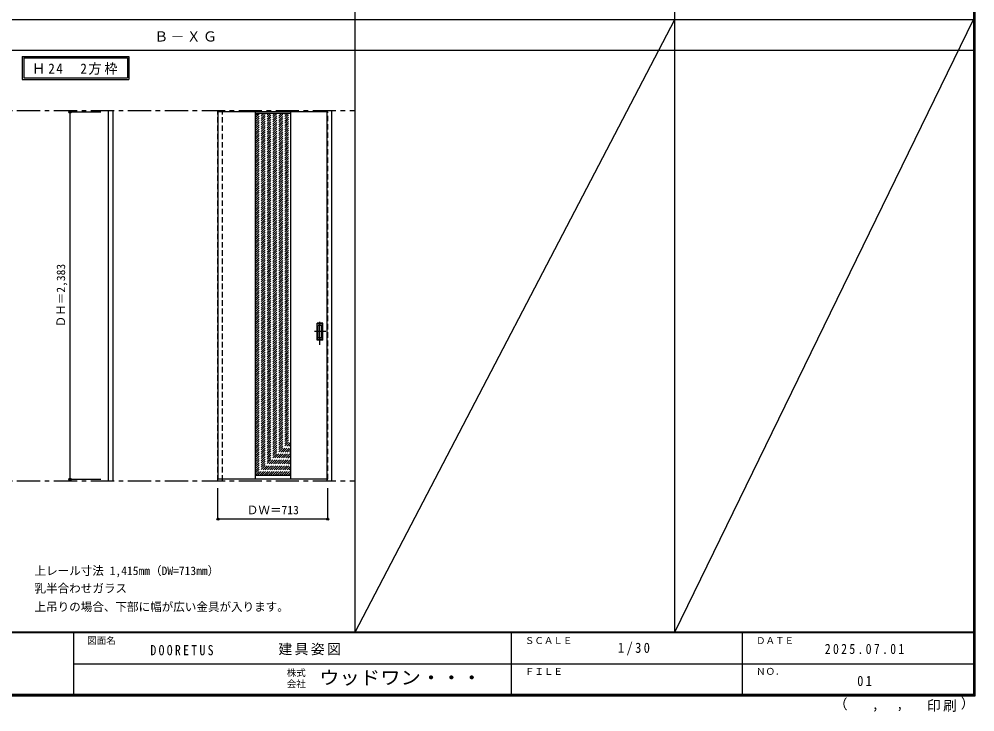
# Model space of a CAD drawing. Units: millimetres, scale not verified. Extents: x -6000 to 5700, y -4307 to 4260.
# Drawn here: x -502 to 5700, y -4307 to 186 of the extents above; entities that cross this region are included whole.
import ezdxf
from ezdxf.enums import TextEntityAlignment as Align

# ---------------------------------------------------------------- set-up
doc = ezdxf.new("R2010")
doc.units = ezdxf.units.MM
doc.header["$LTSCALE"] = 30
doc.header["$PDMODE"] = 32
doc.header["$PDSIZE"] = 15
doc.linetypes.add('CHAIN1', pattern=[8, 5, -1, 1, -1])
doc.linetypes.add('DASHED1', pattern=[1.8, 1.2, -0.6])
for name, color, linetype in [('0-1_通り芯', 7, 'CHAIN1'), ('0-2_扉', 3, 'Continuous'), ('0-3_仕上げ', 7, 'Continuous'), ('0-4_枠', 3, 'Continuous'), ('0-6_引手', 7, 'Continuous'), ('0-A_文字', 7, 'Continuous'), ('0-B_寸法', 7, 'Continuous'), ('0-C_ハッチ', 4, 'DASHED1'), ('F-1_枠', 6, 'Continuous'), ('F-A_文字', 7, 'Continuous')]:
    doc.layers.add(name, color=color, linetype=linetype)
doc.styles.add('ＭＳ ゴシック', font='')
doc.styles.get('ＭＳ ゴシック').set_extended_font_data('MS Gothic')

msp = doc.modelspace()

# ---------------------------------------------------------------- linework, layer by layer
at = {"layer": '0-1_通り芯'}
for p, q in [((-2916, -407.5), (1678, -407.5)), ((-2916, -2807.5), (1678, -2807.5))]:
    msp.add_line(p, q, dxfattribs=at)
at = {"layer": '0-2_扉'}
for p, q in [((1498, -415.5), (788, -415.5)), ((788, -415.5), (788, -2798.5)), ((1498, -2798.5), (788, -2798.5))]:
    msp.add_line(p, q, dxfattribs=at)
at = {"layer": '0-2_扉', "color": 4, "linetype": 'DASHED1'}
for p, q in [((788, -415.5), (788, -419.5)), ((1498, -415.5), (1501, -415.5))]:
    msp.add_line(p, q, dxfattribs=at)
msp.add_lwpolyline([(1498, -2798.5), (1501, -2798.5), (1501, -415.5)], dxfattribs=at)
at = {"layer": '0-3_仕上げ', "color": 3}
for p, q in [((1030.5, -415.5), (1030.5, -2798.5)), ((1258.5, -415.5), (1258.5, -2798.5))]:
    msp.add_line(p, q, dxfattribs=at)
at = {"layer": '0-3_仕上げ'}
for p, q in [((1030.5, -423.5), (1258.5, -423.5)), ((1258.5, -2774.39), (1030.5, -2774.39))]:
    msp.add_line(p, q, dxfattribs=at)
at = {"layer": '0-4_枠'}
for p, q in [((78, -2807.5), (78, -407.5)), ((108, -2807.5), (108, -407.5)), ((1498, -2807.5), (1498, -407.5)), ((1528, -2807.5), (1528, -407.5)), ((78, -2807.5), (108, -2807.5)), ((1498, -2807.5), (1528, -2807.5))]:
    msp.add_line(p, q, dxfattribs=at)
at = {"layer": '0-4_枠', "color": 4, "linetype": 'DASHED1'}
for p, q in [((788, -2807.5), (788, -407.5)), ((818, -2807.5), (818, -407.5)), ((788, -2807.5), (818, -2807.5))]:
    msp.add_line(p, q, dxfattribs=at)
at = {"layer": '0-6_引手'}
for p, q in [((1469, -1786), (1431, -1786)), ((1431, -1896), (1431, -1786)), ((1469, -1896), (1469, -1786)), ((1462.5, -1802), (1437.5, -1802)), ((1437.5, -1880), (1437.5, -1802)), ((1462.5, -1880), (1462.5, -1802)), ((1469, -1896), (1431, -1896)), ((1462.5, -1880), (1437.5, -1880))]:
    msp.add_line(p, q, dxfattribs=at)
at = {"layer": '0-6_引手', "linetype": 'DASHED1'}
for p, q in [((1434, -1892), (1434, -1790)), ((1466, -1892), (1434, -1892))]:
    msp.add_line(p, q, dxfattribs=at)
at = {"layer": '0-6_引手', "linetype": 'CHAIN1'}
for p, q in [((1450, -1926.23), (1450, -1755.38)), ((1488.07, -1841), (1415.56, -1841))]:
    msp.add_line(p, q, dxfattribs=at)
at = {"layer": '0-6_引手', "linetype": 'DASHED1'}
msp.add_lwpolyline([(1466, -1892), (1466, -1790), (1434, -1790)], dxfattribs=at)
at = {"layer": '0-A_文字'}
for p, q in [((-482, -55.5), (-482, -205.5)), ((-472, -65.5), (-472, -195.5)), ((-472, -65.5), (200.62, -65.5)), ((200.62, -65.5), (200.62, -195.5)), ((-482, -205.5), (210.62, -205.5)), ((-472, -195.5), (200.62, -195.5))]:
    msp.add_line(p, q, dxfattribs=at)
msp.add_lwpolyline([(-482, -55.5), (210.62, -55.5), (210.62, -205.5)], dxfattribs=at)
at = {"layer": '0-B_寸法', "color": 4}
for p, q in [((-172, -415.5), (28, -415.5)), ((-172, -415.5), (-172, -2798.5)), ((-172, -2798.5), (28, -2798.5)), ((1501, -3057), (1501, -2857))]:
    msp.add_line(p, q, dxfattribs=at)
msp.add_lwpolyline([(1501, -3057), (788, -3057), (788, -2857)], dxfattribs=at)
at = {"layer": '0-B_寸法'}
for p in [(-172, -415.5), (-172, -2798.5), (788, -3057), (1501, -3057)]:
    msp.add_point(p, dxfattribs=at)
at = {"layer": '0-C_ハッチ'}
for p, q in [((1030.5, -467.82), (1074.93, -423.39)), ((1030.5, -552.68), (1159.79, -423.39)), ((1030.5, -637.53), (1244.64, -423.39)), ((1030.5, -623.39), (1230.5, -423.39)), ((1030.5, -609.24), (1216.35, -423.39)), ((1030.5, -595.1), (1202.21, -423.39)), ((1030.5, -580.96), (1188.07, -423.39)), ((1030.5, -566.82), (1173.93, -423.39)), ((1030.5, -538.53), (1145.64, -423.39)), ((1030.5, -524.39), (1131.5, -423.39)), ((1030.5, -510.25), (1117.36, -423.39)), ((1030.5, -496.11), (1103.22, -423.39)), ((1030.5, -481.97), (1089.07, -423.39)), ((1030.5, -453.68), (1060.79, -423.39)), ((1030.5, -439.54), (1046.65, -423.39)), ((1030.5, -651.67), (1258.5, -423.67)), ((1030.5, -665.81), (1258.5, -437.81)), ((1030.5, -679.96), (1258.5, -451.96)), ((1030.5, -694.1), (1258.5, -466.1)), ((1030.5, -708.24), (1258.5, -480.24)), ((1030.5, -722.38), (1258.5, -494.38)), ((1030.5, -736.52), (1258.5, -508.52)), ((1030.5, -750.67), (1258.5, -522.67)), ((1030.5, -764.81), (1258.5, -536.81)), ((1030.5, -778.95), (1258.5, -550.95)), ((1030.5, -793.09), (1258.5, -565.09)), ((1030.5, -807.23), (1258.5, -579.23)), ((1030.5, -821.38), (1258.5, -593.38)), ((1030.5, -835.52), (1258.5, -607.52)), ((1030.5, -849.66), (1258.5, -621.66)), ((1030.5, -863.8), (1258.5, -635.8)), ((1030.5, -877.95), (1258.5, -649.95)), ((1030.5, -892.09), (1258.5, -664.09)), ((1030.5, -906.23), (1258.5, -678.23)), ((1030.5, -920.37), (1258.5, -692.37)), ((1030.5, -934.51), (1258.5, -706.51)), ((1030.5, -948.66), (1258.5, -720.66)), ((1030.5, -962.8), (1258.5, -734.8)), ((1030.5, -976.94), (1258.5, -748.94)), ((1030.5, -991.08), (1258.5, -763.08)), ((1030.5, -1005.22), (1258.5, -777.22)), ((1030.5, -1019.37), (1258.5, -791.37)), ((1030.5, -1033.51), (1258.5, -805.51)), ((1030.5, -1047.65), (1258.5, -819.65)), ((1030.5, -1061.79), (1258.5, -833.79)), ((1030.5, -1075.94), (1258.5, -847.94)), ((1030.5, -1090.08), (1258.5, -862.08)), ((1030.5, -1104.22), (1258.5, -876.22)), ((1030.5, -1118.36), (1258.5, -890.36)), ((1030.5, -1132.5), (1258.5, -904.5)), ((1030.5, -1146.65), (1258.5, -918.65)), ((1030.5, -1160.79), (1258.5, -932.79)), ((1030.5, -1174.93), (1258.5, -946.93)), ((1030.5, -1189.07), (1258.5, -961.07)), ((1030.5, -1203.21), (1258.5, -975.21)), ((1030.5, -1217.36), (1258.5, -989.36)), ((1030.5, -1231.5), (1258.5, -1003.5)), ((1030.5, -1245.64), (1258.5, -1017.64)), ((1030.5, -1259.78), (1258.5, -1031.78)), ((1030.5, -1273.93), (1258.5, -1045.93)), ((1030.5, -1288.07), (1258.5, -1060.07)), ((1030.5, -1302.21), (1258.5, -1074.21)), ((1030.5, -1316.35), (1258.5, -1088.35)), ((1030.5, -1330.49), (1258.5, -1102.49)), ((1030.5, -1344.64), (1258.5, -1116.64)), ((1030.5, -1358.78), (1258.5, -1130.78)), ((1030.5, -1372.92), (1258.5, -1144.92)), ((1030.5, -1387.06), (1258.5, -1159.06)), ((1030.5, -1401.2), (1258.5, -1173.2)), ((1030.5, -1415.35), (1258.5, -1187.35)), ((1030.5, -1429.49), (1258.5, -1201.49)), ((1030.5, -1443.63), (1258.5, -1215.63)), ((1030.5, -1457.77), (1258.5, -1229.77)), ((1030.5, -1471.92), (1258.5, -1243.92)), ((1030.5, -1486.06), (1258.5, -1258.06)), ((1030.5, -1500.2), (1258.5, -1272.2)), ((1030.5, -1514.34), (1258.5, -1286.34)), ((1030.5, -1528.48), (1258.5, -1300.48)), ((1030.5, -1542.63), (1258.5, -1314.63)), ((1030.5, -1556.77), (1258.5, -1328.77)), ((1030.5, -1570.91), (1258.5, -1342.91)), ((1030.5, -1585.05), (1258.5, -1357.05)), ((1030.5, -1599.19), (1258.5, -1371.19)), ((1030.5, -1613.34), (1258.5, -1385.34)), ((1030.5, -1627.48), (1258.5, -1399.48)), ((1030.5, -1641.62), (1258.5, -1413.62)), ((1030.5, -1655.76), (1258.5, -1427.76)), ((1030.5, -1669.91), (1258.5, -1441.91)), ((1030.5, -1684.05), (1258.5, -1456.05)), ((1030.5, -1698.19), (1258.5, -1470.19)), ((1030.5, -1712.33), (1258.5, -1484.33)), ((1030.5, -1726.47), (1258.5, -1498.47)), ((1030.5, -1740.62), (1258.5, -1512.62)), ((1030.5, -1754.76), (1258.5, -1526.76)), ((1030.5, -1768.9), (1258.5, -1540.9)), ((1030.5, -1783.04), (1258.5, -1555.04)), ((1030.5, -1797.18), (1258.5, -1569.18)), ((1030.5, -1811.33), (1258.5, -1583.33)), ((1030.5, -1825.47), (1258.5, -1597.47)), ((1030.5, -1839.61), (1258.5, -1611.61)), ((1030.5, -1853.75), (1258.5, -1625.75)), ((1030.5, -1867.9), (1258.5, -1639.9)), ((1030.5, -1882.04), (1258.5, -1654.04)), ((1030.5, -1896.18), (1258.5, -1668.18)), ((1030.5, -1910.32), (1258.5, -1682.32)), ((1030.5, -1924.46), (1258.5, -1696.46)), ((1030.5, -1938.61), (1258.5, -1710.61)), ((1030.5, -1952.75), (1258.5, -1724.75)), ((1030.5, -1966.89), (1258.5, -1738.89)), ((1030.5, -1981.03), (1258.5, -1753.03)), ((1030.5, -1995.17), (1258.5, -1767.17)), ((1030.5, -2009.32), (1258.5, -1781.32)), ((1030.5, -2023.46), (1258.5, -1795.46)), ((1030.5, -2037.6), (1258.5, -1809.6)), ((1030.5, -2051.74), (1258.5, -1823.74)), ((1030.5, -2065.88), (1258.5, -1837.88)), ((1030.5, -2080.03), (1258.5, -1852.03)), ((1030.5, -2094.17), (1258.5, -1866.17)), ((1030.5, -2108.31), (1258.5, -1880.31)), ((1030.5, -2122.45), (1258.5, -1894.45)), ((1030.5, -2136.6), (1258.5, -1908.6)), ((1030.5, -2150.74), (1258.5, -1922.74)), ((1030.5, -2164.88), (1258.5, -1936.88)), ((1030.5, -2179.02), (1258.5, -1951.02)), ((1030.5, -2193.16), (1258.5, -1965.16)), ((1030.5, -2207.31), (1258.5, -1979.31)), ((1030.5, -2221.45), (1258.5, -1993.45)), ((1030.5, -2235.59), (1258.5, -2007.59)), ((1030.5, -2249.73), (1258.5, -2021.73)), ((1030.5, -2263.87), (1258.5, -2035.87)), ((1030.5, -2278.02), (1258.5, -2050.02)), ((1030.5, -2292.16), (1258.5, -2064.16)), ((1030.5, -2306.3), (1258.5, -2078.3)), ((1030.5, -2320.44), (1258.5, -2092.44)), ((1030.5, -2334.59), (1258.5, -2106.59)), ((1030.5, -2348.73), (1258.5, -2120.73)), ((1030.5, -2362.87), (1258.5, -2134.87)), ((1030.5, -2377.01), (1258.5, -2149.01)), ((1030.5, -2391.15), (1258.5, -2163.15)), ((1030.5, -2405.3), (1258.5, -2177.3)), ((1030.5, -2419.44), (1258.5, -2191.44)), ((1030.5, -2433.58), (1258.5, -2205.58)), ((1030.5, -2447.72), (1258.5, -2219.72)), ((1030.5, -2461.86), (1258.5, -2233.86)), ((1030.5, -2476.01), (1258.5, -2248.01)), ((1030.5, -2490.15), (1258.5, -2262.15)), ((1030.5, -2504.29), (1258.5, -2276.29)), ((1030.5, -2518.43), (1258.5, -2290.43)), ((1030.5, -2532.58), (1258.5, -2304.58)), ((1030.5, -2546.72), (1258.5, -2318.72)), ((1030.5, -2560.86), (1258.5, -2332.86)), ((1030.5, -2575), (1258.5, -2347)), ((1030.5, -2589.14), (1258.5, -2361.14)), ((1030.5, -2603.29), (1258.5, -2375.29)), ((1030.5, -2617.43), (1258.5, -2389.43)), ((1030.5, -2631.57), (1258.5, -2403.57)), ((1030.5, -2645.71), (1258.5, -2417.71)), ((1030.5, -2659.85), (1258.5, -2431.85)), ((1030.5, -2674), (1258.5, -2446)), ((1030.5, -2688.14), (1258.5, -2460.14)), ((1030.5, -2702.28), (1258.5, -2474.28)), ((1030.5, -2716.42), (1258.5, -2488.42)), ((1030.5, -2730.57), (1258.5, -2502.57)), ((1030.5, -2744.71), (1258.5, -2516.71)), ((1030.5, -2758.85), (1258.5, -2530.85)), ((1030.5, -2772.99), (1258.5, -2544.99)), ((1043.24, -2774.39), (1258.5, -2559.13)), ((1057.39, -2774.39), (1258.5, -2573.28)), ((1071.53, -2774.39), (1258.5, -2587.42)), ((1085.67, -2774.39), (1258.5, -2601.56)), ((1099.81, -2774.39), (1258.5, -2615.7)), ((1113.95, -2774.39), (1258.5, -2629.84)), ((1128.1, -2774.39), (1258.5, -2643.99)), ((1142.24, -2774.39), (1258.5, -2658.13)), ((1156.38, -2774.39), (1258.5, -2672.27)), ((1170.52, -2774.39), (1258.5, -2686.41)), ((1184.66, -2774.39), (1258.5, -2700.56)), ((1198.81, -2774.39), (1258.5, -2714.7)), ((1212.95, -2774.39), (1258.5, -2728.84)), ((1227.09, -2774.39), (1258.5, -2742.98)), ((1241.23, -2774.39), (1258.5, -2757.12))]:
    msp.add_line(p, q, dxfattribs=at)
at = {"layer": 'F-1_枠'}
for p, q in [((1678, -3790), (1678, 4175)), ((3752, -3790), (3752, 4175)), ((5690, 4175), (5690, -4205)), ((5695, 4175), (5695, -4205)), ((5700, 4175), (5700, -4205)), ((-6000, 184.5), (5700, 184.5)), ((-6000, -15.5), (5700, -15.5)), ((5700, -3790), (-6000, -3790)), ((5700, -3795), (-6000, -3795)), ((-150, -3795), (-150, -4195)), ((2690, -3795), (2690, -4195)), ((4190, -3795), (4190, -4195)), ((-150, -3995), (5690, -3995.01)), ((5700, -4195), (-6000, -4195)), ((5700, -4200), (-6000, -4200)), ((5700, -4205), (-6000, -4205))]:
    msp.add_line(p, q, dxfattribs=at)
at = {"layer": 'F-A_文字'}
for p, q in [((1678, -3790), (3752, 184.5)), ((3752, -3790), (5690, 184.5))]:
    msp.add_line(p, q, dxfattribs=at)

# ---------------------------------------------------------------- texts
at = {"layer": '0-A_文字', "style": 'ＭＳ ゴシック'}
for s, p in [('上レール寸法 1,415mm（DW=713mm）', (-402, -3436)), ('乳半合わせガラス', (-402, -3550)), ('上吊りの場合、下部に幅が広い金具が入ります。', (-402, -3670))]:
    msp.add_text(s, height=54.99, dxfattribs=at).set_placement(p, align=Align.BOTTOM_LEFT)
at = {"layer": '0-A_文字', "char_height": 65.98, "attachment_point": 7, "style": 'ＭＳ ゴシック'}
for s, insert in [('\\T1.17;Ｂ－ＸＧ', (375.5, 39.5)), ('\\T1.22;\\W0.95;Ｈ24\u30002方枠', (-417.34, -175.5))]:
    msp.add_mtext(s, dxfattribs=dict(at, insert=insert))
at = {"layer": '0-B_寸法', "style": 'ＭＳ ゴシック'}
msp.add_text('ＤＨ＝2,383', height=54.99, rotation=90, dxfattribs=at).set_placement((-187, -1813.25), align=Align.BOTTOM_LEFT)
msp.add_text('ＤＷ＝713', height=54.99, dxfattribs=at).set_placement((975.75, -3042), align=Align.BOTTOM_LEFT)
at = {"layer": 'F-A_文字', "style": 'ＭＳ ゴシック'}
for s, height, p in [('図面名', 43.99, (-60, -3880)), ('ＳＣＡＬＥ', 43.99, (2780, -3880)), ('ＤＡＴＥ', 43.99, (4280, -3880)), ('株式', 43.99, (1235, -4089)), ('ＦＩＬＥ', 43.99, (2780, -4080)), ('ＮＯ．', 43.99, (4280, -4080)), ('会社', 43.99, (1235, -4161)), ('（', 65.98, (4784.03, -4308.31)), ('）', 65.98, (5608.4, -4304.13)), (',', 65.98, (5031.28, -4308.31)), (',', 65.98, (5190.2, -4305.53))]:
    msp.add_text(s, height=height, dxfattribs=at).set_placement(p, align=Align.BOTTOM_LEFT)
at = {"layer": 'F-A_文字', "style": 'ＭＳ ゴシック', "width": 1.1}
msp.add_text('ウッドワン・・・', height=87.98, dxfattribs=at).set_placement((1445, -4155), align=Align.BOTTOM_LEFT)
at = {"layer": 'F-A_文字', "char_height": 65.98, "attachment_point": 7, "style": 'ＭＳ ゴシック'}
for s, insert in [('\\T1.39;\\W0.85;DOORETUS', (350, -3940.79)), ('\\T1.17;建具姿図', (1180.42, -3940)), ('\\T1.38;\\W0.9;1/30', (3383.75, -3940)), ('\\T1.39;\\W0.85;2025.07.01', (4726.25, -3932.5)), ('\\T1.36;\\W0.9;01', (4936.25, -4140)), ('\\T1.17;印刷', (5388.15, -4306.92))]:
    msp.add_mtext(s, dxfattribs=dict(at, insert=insert))

doc.saveas('drawing.dxf')
